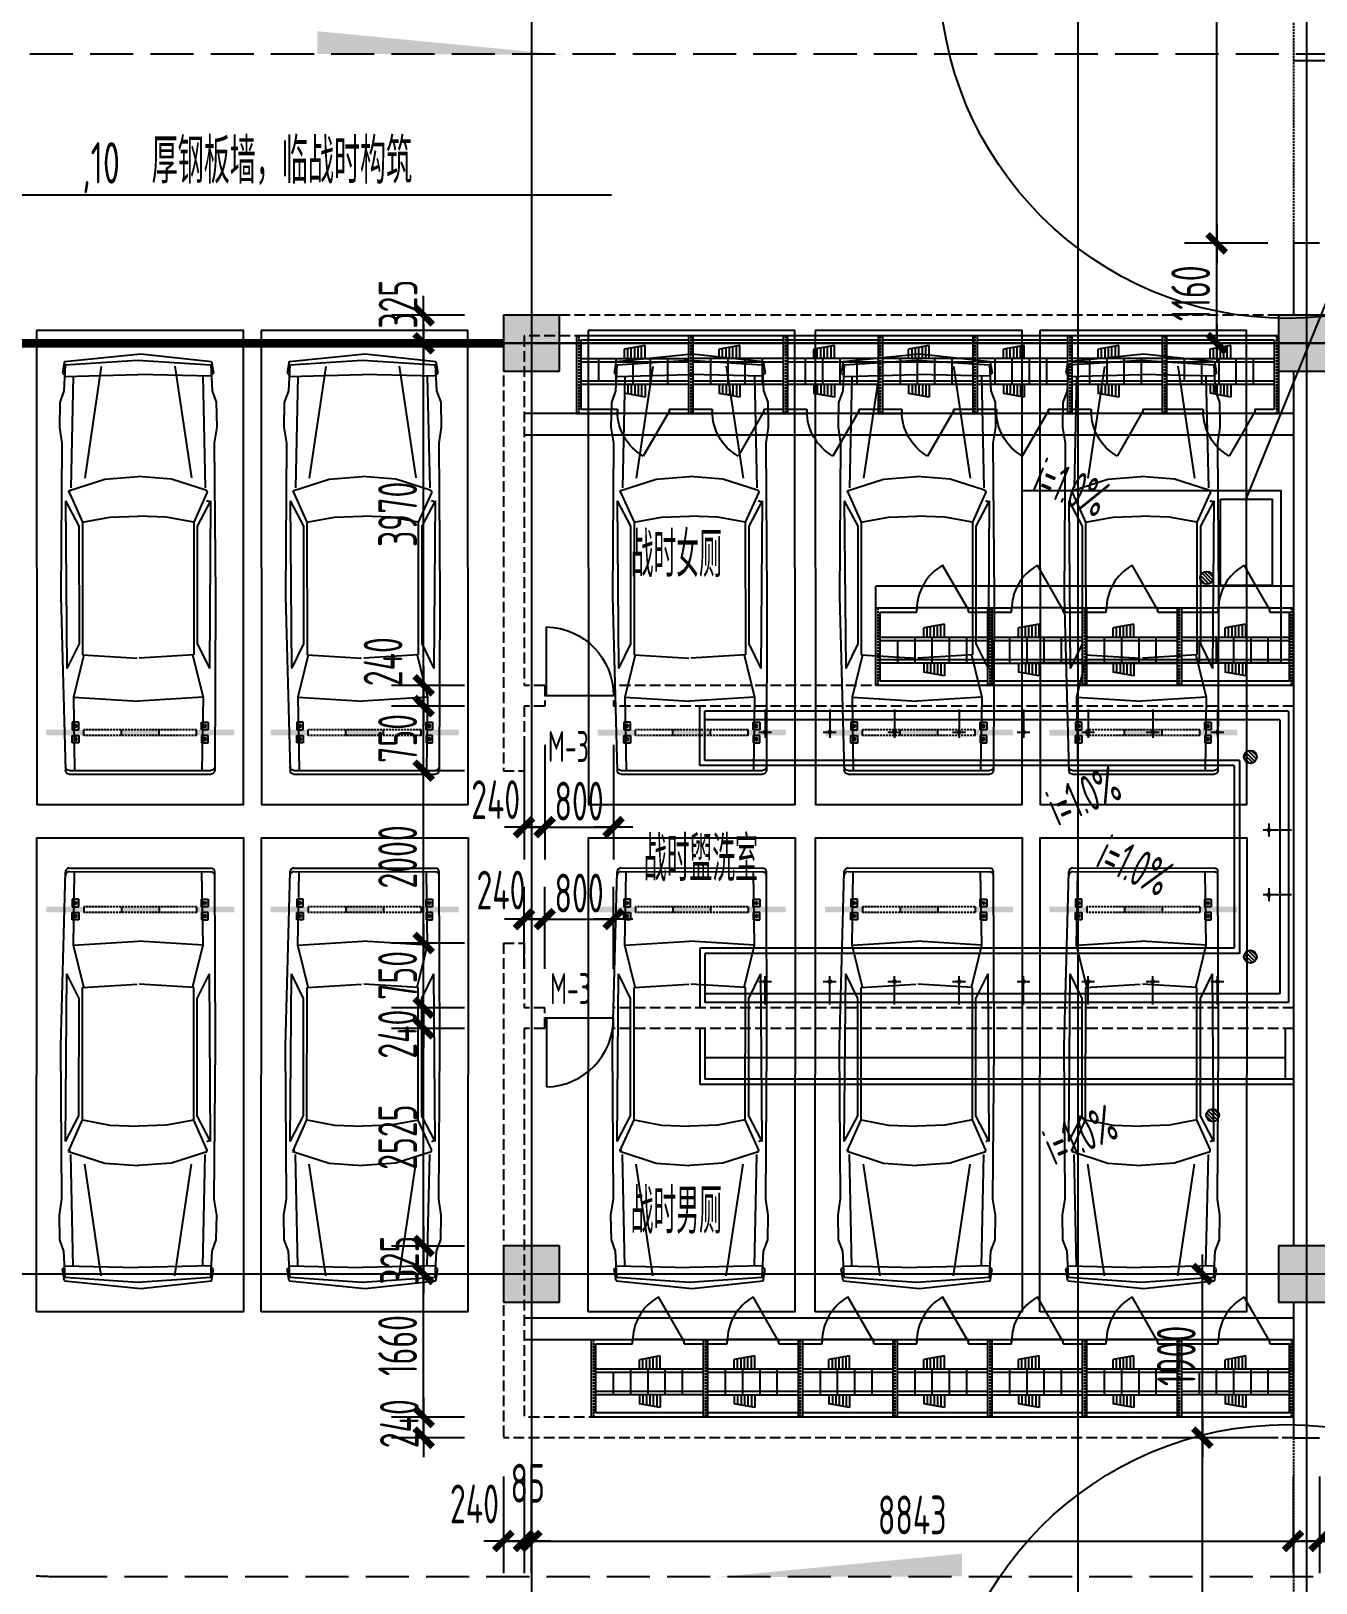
# Model space of a CAD drawing. Extents: x 1596194 to 1987057, y -212608 to 63160.
# Drawn here: x 1673222 to 1688139, y -18475 to -467 of the extents above; entities that cross this region are included whole.
import ezdxf
from ezdxf.enums import TextEntityAlignment as Align

# ---------------------------------------------------------------- set-up
doc = ezdxf.new("R2010")
doc.units = 0
doc.header["$LTSCALE"] = 100
doc.header["$MEASUREMENT"] = 0
doc.linetypes.add('DASH', pattern=[0.35, 0.25, -0.1])
doc.linetypes.add('DASH_200', pattern=[0.7, 0.5, -0.2])
doc.layers.get('0').update_dxf_attribs({"linetype": 'CONTINUOUS'})
doc.layers.get('DEFPOINTS').update_dxf_attribs({"linetype": 'CONTINUOUS'})
for name, color, linetype in [('_走道示意', 8, 'CONTINUOUS'), ('BALCONY', 6, 'CONTINUOUS'), ('brickwall', 5, 'DASH'), ('CAR', 8, 'CONTINUOUS'), ('COLUMN', 1, 'CONTINUOUS'), ('DCHJ', 1, 'CONTINUOUS'), ('DOTE', 251, 'CONTINUOUS'), ('LVTRY', 6, 'CONTINUOUS'), ('PUB_DIM', 3, 'CONTINUOUS'), ('PUB_TEXT', 30, 'CONTINUOUS'), ('SOLID_HATCH', 40, 'CONTINUOUS'), ('WALL', 2, 'CONTINUOUS'), ('WINDOW', 4, 'CONTINUOUS'), ('WINDOW_TEXT', 7, 'CONTINUOUS'), ('砖墙', 150, 'CONTINUOUS'), ('车位', 8, 'CONTINUOUS')]:
    doc.layers.add(name, color=color, linetype=linetype)
doc.styles.add('_HZTXT', font='SYSZ', dxfattribs={"width": 0.8, "bigfont": 'SYFS'})
doc.styles.add('DIM', font='', dxfattribs={"width": 0.75})
doc.styles.add('DIM_FONT', font='SYSZ.shx', dxfattribs={"width": 0.7, "bigfont": 'SYFS.shx'})
doc.styles.add('SIMPLEX', font='SIMPLEX.SHX')
doc.styles.get('DIM').set_extended_font_data('FangSong_GB2312')
doc.dimstyles.new('DIMN150', dxfattribs={"dimscale": 1.5, "dimtxt": 300, "dimasz": 1, "dimexe": 250, "dimexo": 300, "dimgap": 30, "dimtad": 1, "dimdec": 0, "dimzin": 0, "dimdsep": 46, "dimtxsty": 'DIM_FONT', "dimblk": 'ARCHTICK', "dimcen": 0.09, "dimclrt": 7, "dimazin": 2, "dimtfac": 1, "dimtdec": 0, "dimtix": 1, "dimtmove": 2, "dimatfit": 3, "dimldrblk": 'DOT', "dimfxl": 0, "dimtolj": 1, "dimtzin": 0, "dimarcsym": 0})

# ---------------------------------------------------------------- blocks, each defined once
blk = doc.blocks.new('_archtick')
blk.add_line((-150, 0), (150, 0))
at = {"const_width": 50}
blk.add_lwpolyline([(-70, -70), (70, 70)], dxfattribs=at)
blk = doc.blocks.new('*D316')
at = {"layer": 'DEFPOINTS', "color": 0}
for p in [(1679185, -10772), (1678945, -11800), (1679185, -11800)]:
    blk.add_point(p, dxfattribs=at)
at = {"layer": 'PUB_DIM', "color": 0, "lineweight": -2}
for p, q in [((1678945, -11350), (1678945, -10397)), ((1679185, -11350), (1679185, -10397)), ((1678945, -10772), (1679185, -10772))]:
    blk.add_line(p, q, dxfattribs=at)
at = {"layer": 'PUB_DIM', "color": 0, "lineweight": -2, "xscale": 1.5, "yscale": 1.5, "zscale": 1.5, "rotation": 180}
blk.add_blockref('_archtick', (1678945, -10772), dxfattribs=at)
at = {"layer": 'PUB_DIM', "color": 0, "lineweight": -2, "xscale": 1.5, "yscale": 1.5, "zscale": 1.5}
blk.add_blockref('_archtick', (1679185, -10772), dxfattribs=at)
at = {"layer": 'PUB_DIM', "color": 7, "insert": (1678678, -10435), "char_height": 450, "attachment_point": 5, "style": 'DIM_FONT'}
blk.add_mtext('\\A1;240', dxfattribs=at)
blk = doc.blocks.new('_Dot')
at = {"color": 0, "linetype": 'ByBlock', "lineweight": -2}
blk.add_line((-0.5, 0), (-1, 0), dxfattribs=at)
at = {"color": 0, "linetype": 'ByBlock', "const_width": 0.5}
blk.add_lwpolyline([(-0.25, 0, 1), (0.25, 0, 1)], format="xyb", close=True, dxfattribs=at)
blk = doc.blocks.new('*D317')
at = {"layer": 'DEFPOINTS', "color": 0}
for p in [(1679985, -10772), (1679185, -11800), (1679985, -11800)]:
    blk.add_point(p, dxfattribs=at)
at = {"layer": 'PUB_DIM', "color": 0, "lineweight": -2}
for p, q in [((1679185, -11350), (1679185, -10397)), ((1679985, -11350), (1679985, -10397)), ((1679185, -10772), (1679184, -10772)), ((1679185, -10772), (1679985, -10772)), ((1679985, -10772), (1679987, -10772))]:
    blk.add_line(p, q, dxfattribs=at)
at = {"layer": 'PUB_DIM', "color": 0, "lineweight": -2, "xscale": 1.5, "yscale": 1.5, "zscale": 1.5}
blk.add_blockref('_archtick', (1679185, -10772), dxfattribs=at)
at = {"layer": 'PUB_DIM', "color": 0, "lineweight": -2, "xscale": 1.5, "yscale": 1.5, "zscale": 1.5, "rotation": 180}
blk.add_blockref('_archtick', (1679985, -10772), dxfattribs=at)
at = {"layer": 'PUB_DIM', "color": 7, "insert": (1679585, -10470), "char_height": 450, "attachment_point": 5, "style": 'DIM_FONT'}
blk.add_mtext('\\A1;800', dxfattribs=at)
blk = doc.blocks.new('*D318')
at = {"layer": 'DEFPOINTS', "color": 0}
for p in [(1678945, -8300), (1679185, -8300), (1679185, -9705)]:
    blk.add_point(p, dxfattribs=at)
at = {"layer": 'PUB_DIM', "color": 0, "lineweight": -2}
for p, q in [((1678945, -8750), (1678945, -10080)), ((1679185, -8750), (1679185, -10080)), ((1678945, -9705), (1679185, -9705))]:
    blk.add_line(p, q, dxfattribs=at)
at = {"layer": 'PUB_DIM', "color": 0, "lineweight": -2, "xscale": 1.5, "yscale": 1.5, "zscale": 1.5, "rotation": 180}
blk.add_blockref('_archtick', (1678945, -9705), dxfattribs=at)
at = {"layer": 'PUB_DIM', "color": 0, "lineweight": -2, "xscale": 1.5, "yscale": 1.5, "zscale": 1.5}
blk.add_blockref('_archtick', (1679185, -9705), dxfattribs=at)
at = {"layer": 'PUB_DIM', "color": 7, "insert": (1678616, -9386), "char_height": 450, "attachment_point": 5, "style": 'DIM_FONT'}
blk.add_mtext('\\A1;240', dxfattribs=at)
blk = doc.blocks.new('*D319')
at = {"layer": 'DEFPOINTS', "color": 0}
for p in [(1679185, -8300), (1679985, -8300), (1679985, -9705)]:
    blk.add_point(p, dxfattribs=at)
at = {"layer": 'PUB_DIM', "color": 0, "lineweight": -2}
for p, q in [((1679185, -8750), (1679185, -10080)), ((1679985, -8750), (1679985, -10080)), ((1679185, -9705), (1679184, -9705)), ((1679185, -9705), (1679985, -9705)), ((1679985, -9705), (1679987, -9705))]:
    blk.add_line(p, q, dxfattribs=at)
at = {"layer": 'PUB_DIM', "color": 0, "lineweight": -2, "xscale": 1.5, "yscale": 1.5, "zscale": 1.5}
blk.add_blockref('_archtick', (1679185, -9705), dxfattribs=at)
at = {"layer": 'PUB_DIM', "color": 0, "lineweight": -2, "xscale": 1.5, "yscale": 1.5, "zscale": 1.5, "rotation": 180}
blk.add_blockref('_archtick', (1679985, -9705), dxfattribs=at)
at = {"layer": 'PUB_DIM', "color": 7, "insert": (1679585, -9403), "char_height": 450, "attachment_point": 5, "style": 'DIM_FONT'}
blk.add_mtext('\\A1;800', dxfattribs=at)
blk = doc.blocks.new('*D732')
at = {"layer": 'DEFPOINTS', "color": 0}
for p in [(1688180, -16790), (1697030, -16790), (1697030, -17988)]:
    blk.add_point(p, dxfattribs=at)
at = {"layer": 'PUB_DIM', "color": 0, "lineweight": -2}
for p, q in [((1688180, -17240), (1688180, -18363)), ((1697030, -17240), (1697030, -18363)), ((1688180, -17988), (1697030, -17988))]:
    blk.add_line(p, q, dxfattribs=at)
at = {"layer": 'PUB_DIM', "color": 0, "lineweight": -2, "xscale": 1.5, "yscale": 1.5, "zscale": 1.5, "rotation": 180}
blk.add_blockref('_archtick', (1688180, -17988), dxfattribs=at)
at = {"layer": 'PUB_DIM', "color": 0, "lineweight": -2, "xscale": 1.5, "yscale": 1.5, "zscale": 1.5}
blk.add_blockref('_archtick', (1697030, -17988), dxfattribs=at)
at = {"layer": 'PUB_DIM', "color": 7, "insert": (1692605, -17686), "char_height": 450, "attachment_point": 5, "style": 'DIM_FONT'}
blk.add_mtext('\\A1;8850', dxfattribs=at)
blk = doc.blocks.new('*D735')
at = {"layer": 'DEFPOINTS', "color": 0}
for p in [(1679030, -16790), (1687873, -16790), (1687873, -17988)]:
    blk.add_point(p, dxfattribs=at)
at = {"layer": 'PUB_DIM', "color": 0, "lineweight": -2}
for p, q in [((1679030, -17240), (1679030, -18363)), ((1687873, -17240), (1687873, -18363)), ((1679030, -17988), (1687873, -17988))]:
    blk.add_line(p, q, dxfattribs=at)
at = {"layer": 'PUB_DIM', "color": 0, "lineweight": -2, "xscale": 1.5, "yscale": 1.5, "zscale": 1.5, "rotation": 180}
blk.add_blockref('_archtick', (1679030, -17988), dxfattribs=at)
at = {"layer": 'PUB_DIM', "color": 0, "lineweight": -2, "xscale": 1.5, "yscale": 1.5, "zscale": 1.5}
blk.add_blockref('_archtick', (1687873, -17988), dxfattribs=at)
at = {"layer": 'PUB_DIM', "color": 7, "insert": (1683452, -17686), "char_height": 450, "attachment_point": 5, "style": 'DIM_FONT'}
blk.add_mtext('\\A1;8843', dxfattribs=at)
blk = doc.blocks.new('*D736')
at = {"layer": 'DEFPOINTS', "color": 0}
for p in [(1678945, -16790), (1679030, -16790), (1679030, -17988)]:
    blk.add_point(p, dxfattribs=at)
at = {"layer": 'PUB_DIM', "color": 0, "lineweight": -2}
for p, q in [((1678945, -17240), (1678945, -18363)), ((1679030, -17240), (1679030, -18363)), ((1678945, -17988), (1678944, -17988)), ((1678945, -17988), (1679030, -17988)), ((1679030, -17988), (1679032, -17988))]:
    blk.add_line(p, q, dxfattribs=at)
at = {"layer": 'PUB_DIM', "color": 0, "lineweight": -2, "xscale": 1.5, "yscale": 1.5, "zscale": 1.5}
blk.add_blockref('_archtick', (1678945, -17988), dxfattribs=at)
at = {"layer": 'PUB_DIM', "color": 0, "lineweight": -2, "xscale": 1.5, "yscale": 1.5, "zscale": 1.5, "rotation": 180}
blk.add_blockref('_archtick', (1679030, -17988), dxfattribs=at)
at = {"layer": 'PUB_DIM', "color": 7, "insert": (1678988, -17318), "char_height": 450, "attachment_point": 5, "style": 'DIM_FONT'}
blk.add_mtext('\\A1;85', dxfattribs=at)
blk = doc.blocks.new('*D737')
at = {"layer": 'DEFPOINTS', "color": 0}
for p in [(1678705, -16790), (1678945, -16790), (1678945, -17988)]:
    blk.add_point(p, dxfattribs=at)
at = {"layer": 'PUB_DIM', "color": 0, "lineweight": -2}
for p, q in [((1678705, -17240), (1678705, -18363)), ((1678945, -17240), (1678945, -18363)), ((1678705, -17988), (1678945, -17988))]:
    blk.add_line(p, q, dxfattribs=at)
at = {"layer": 'PUB_DIM', "color": 0, "lineweight": -2, "xscale": 1.5, "yscale": 1.5, "zscale": 1.5, "rotation": 180}
blk.add_blockref('_archtick', (1678705, -17988), dxfattribs=at)
at = {"layer": 'PUB_DIM', "color": 0, "lineweight": -2, "xscale": 1.5, "yscale": 1.5, "zscale": 1.5}
blk.add_blockref('_archtick', (1678945, -17988), dxfattribs=at)
at = {"layer": 'PUB_DIM', "color": 7, "insert": (1678370, -17558), "char_height": 450, "attachment_point": 5, "style": 'DIM_FONT'}
blk.add_mtext('\\A1;240', dxfattribs=at)
blk = doc.blocks.new('*D738')
at = {"layer": 'DEFPOINTS', "color": 0}
for p in [(1677780, -3765), (1678705, -3765), (1678705, -4090)]:
    blk.add_point(p, dxfattribs=at)
at = {"layer": 'PUB_DIM', "color": 0, "lineweight": -2}
for p, q in [((1678255, -3765), (1677405, -3765)), ((1677780, -4090), (1677780, -3765)), ((1678255, -4090), (1677405, -4090))]:
    blk.add_line(p, q, dxfattribs=at)
at = {"layer": 'PUB_DIM', "color": 0, "lineweight": -2, "xscale": 1.5, "yscale": 1.5, "zscale": 1.5}
for p, rotation in [((1677780, -3765), 90), ((1677780, -4090), 270)]:
    blk.add_blockref('_archtick', p, dxfattribs=dict(at, rotation=rotation))
at = {"layer": 'PUB_DIM', "color": 7, "insert": (1677483, -3637), "char_height": 450, "attachment_point": 5, "rotation": 90, "style": 'DIM_FONT'}
blk.add_mtext('\\A1;325', dxfattribs=at)
blk = doc.blocks.new('*D739')
at = {"layer": 'DEFPOINTS', "color": 0}
for p in [(1677780, -4090), (1678705, -4090), (1678705, -8060)]:
    blk.add_point(p, dxfattribs=at)
at = {"layer": 'PUB_DIM', "color": 0, "lineweight": -2}
for p, q in [((1678255, -4090), (1677405, -4090)), ((1677780, -8060), (1677780, -4090)), ((1678255, -8060), (1677405, -8060))]:
    blk.add_line(p, q, dxfattribs=at)
at = {"layer": 'PUB_DIM', "color": 0, "lineweight": -2, "xscale": 1.5, "yscale": 1.5, "zscale": 1.5}
for p, rotation in [((1677780, -4090), 90), ((1677780, -8060), 270)]:
    blk.add_blockref('_archtick', p, dxfattribs=dict(at, rotation=rotation))
at = {"layer": 'PUB_DIM', "color": 7, "insert": (1677478, -6075), "char_height": 450, "attachment_point": 5, "rotation": 90, "style": 'DIM_FONT'}
blk.add_mtext('\\A1;3970', dxfattribs=at)
blk = doc.blocks.new('*D740')
at = {"layer": 'DEFPOINTS', "color": 0}
for p in [(1677780, -8060), (1678705, -8060), (1678705, -8300)]:
    blk.add_point(p, dxfattribs=at)
at = {"layer": 'PUB_DIM', "color": 0, "lineweight": -2}
for p, q in [((1678255, -8060), (1677405, -8060)), ((1677780, -8300), (1677780, -8060)), ((1678255, -8300), (1677405, -8300))]:
    blk.add_line(p, q, dxfattribs=at)
at = {"layer": 'PUB_DIM', "color": 0, "lineweight": -2, "xscale": 1.5, "yscale": 1.5, "zscale": 1.5}
for p, rotation in [((1677780, -8060), 90), ((1677780, -8300), 270)]:
    blk.add_blockref('_archtick', p, dxfattribs=dict(at, rotation=rotation))
at = {"layer": 'PUB_DIM', "color": 7, "insert": (1677309, -7785), "char_height": 450, "attachment_point": 5, "rotation": 90, "style": 'DIM_FONT'}
blk.add_mtext('\\A1;240', dxfattribs=at)
blk = doc.blocks.new('*D741')
at = {"layer": 'DEFPOINTS', "color": 0}
for p in [(1677780, -8300), (1678705, -8300), (1678705, -9050)]:
    blk.add_point(p, dxfattribs=at)
at = {"layer": 'PUB_DIM', "color": 0, "lineweight": -2}
for p, q in [((1678255, -8300), (1677405, -8300)), ((1677780, -8300), (1677780, -8298)), ((1677780, -9050), (1677780, -8300)), ((1678255, -9050), (1677405, -9050)), ((1677780, -9050), (1677780, -9051))]:
    blk.add_line(p, q, dxfattribs=at)
at = {"layer": 'PUB_DIM', "color": 0, "lineweight": -2, "xscale": 1.5, "yscale": 1.5, "zscale": 1.5}
for p, rotation in [((1677780, -8300), 270), ((1677780, -9050), 90)]:
    blk.add_blockref('_archtick', p, dxfattribs=dict(at, rotation=rotation))
at = {"layer": 'PUB_DIM', "color": 7, "insert": (1677478, -8675), "char_height": 450, "attachment_point": 5, "rotation": 90, "style": 'DIM_FONT'}
blk.add_mtext('\\A1;750', dxfattribs=at)
blk = doc.blocks.new('*D742')
at = {"layer": 'DEFPOINTS', "color": 0}
for p in [(1677780, -9050), (1678705, -9050), (1678705, -11050)]:
    blk.add_point(p, dxfattribs=at)
at = {"layer": 'PUB_DIM', "color": 0, "lineweight": -2}
for p, q in [((1678255, -9050), (1677405, -9050)), ((1677780, -11050), (1677780, -9050)), ((1678255, -11050), (1677405, -11050))]:
    blk.add_line(p, q, dxfattribs=at)
at = {"layer": 'PUB_DIM', "color": 0, "lineweight": -2, "xscale": 1.5, "yscale": 1.5, "zscale": 1.5}
for p, rotation in [((1677780, -9050), 90), ((1677780, -11050), 270)]:
    blk.add_blockref('_archtick', p, dxfattribs=dict(at, rotation=rotation))
at = {"layer": 'PUB_DIM', "color": 7, "insert": (1677478, -10050), "char_height": 450, "attachment_point": 5, "rotation": 90, "style": 'DIM_FONT'}
blk.add_mtext('\\A1;2000', dxfattribs=at)
blk = doc.blocks.new('*D743')
at = {"layer": 'DEFPOINTS', "color": 0}
for p in [(1677780, -11050), (1678705, -11050), (1678705, -11800)]:
    blk.add_point(p, dxfattribs=at)
at = {"layer": 'PUB_DIM', "color": 0, "lineweight": -2}
for p, q in [((1678255, -11050), (1677405, -11050)), ((1677780, -11050), (1677780, -11048)), ((1677780, -11800), (1677780, -11050)), ((1678255, -11800), (1677405, -11800)), ((1677780, -11800), (1677780, -11801))]:
    blk.add_line(p, q, dxfattribs=at)
at = {"layer": 'PUB_DIM', "color": 0, "lineweight": -2, "xscale": 1.5, "yscale": 1.5, "zscale": 1.5}
for p, rotation in [((1677780, -11050), 270), ((1677780, -11800), 90)]:
    blk.add_blockref('_archtick', p, dxfattribs=dict(at, rotation=rotation))
at = {"layer": 'PUB_DIM', "color": 7, "insert": (1677478, -11425), "char_height": 450, "attachment_point": 5, "rotation": 90, "style": 'DIM_FONT'}
blk.add_mtext('\\A1;750', dxfattribs=at)
blk = doc.blocks.new('*D744')
at = {"layer": 'DEFPOINTS', "color": 0}
for p in [(1677780, -11800), (1678705, -11800), (1678705, -12040)]:
    blk.add_point(p, dxfattribs=at)
at = {"layer": 'PUB_DIM', "color": 0, "lineweight": -2}
for p, q in [((1678255, -11800), (1677405, -11800)), ((1677780, -12040), (1677780, -11800)), ((1678255, -12040), (1677405, -12040))]:
    blk.add_line(p, q, dxfattribs=at)
at = {"layer": 'PUB_DIM', "color": 0, "lineweight": -2, "xscale": 1.5, "yscale": 1.5, "zscale": 1.5}
for p, rotation in [((1677780, -11800), 90), ((1677780, -12040), 270)]:
    blk.add_blockref('_archtick', p, dxfattribs=dict(at, rotation=rotation))
at = {"layer": 'PUB_DIM', "color": 7, "insert": (1677477, -12107), "char_height": 450, "attachment_point": 5, "rotation": 90, "style": 'DIM_FONT'}
blk.add_mtext('\\A1;240', dxfattribs=at)
blk = doc.blocks.new('*D745')
at = {"layer": 'DEFPOINTS', "color": 0}
for p in [(1677780, -12040), (1678705, -12040), (1678705, -14565)]:
    blk.add_point(p, dxfattribs=at)
at = {"layer": 'PUB_DIM', "color": 0, "lineweight": -2}
for p, q in [((1678255, -12040), (1677405, -12040)), ((1677780, -14565), (1677780, -12040)), ((1678255, -14565), (1677405, -14565))]:
    blk.add_line(p, q, dxfattribs=at)
at = {"layer": 'PUB_DIM', "color": 0, "lineweight": -2, "xscale": 1.5, "yscale": 1.5, "zscale": 1.5}
for p, rotation in [((1677780, -12040), 90), ((1677780, -14565), 270)]:
    blk.add_blockref('_archtick', p, dxfattribs=dict(at, rotation=rotation))
at = {"layer": 'PUB_DIM', "color": 7, "insert": (1677478, -13302), "char_height": 450, "attachment_point": 5, "rotation": 90, "style": 'DIM_FONT'}
blk.add_mtext('\\A1;2525', dxfattribs=at)
blk = doc.blocks.new('*D746')
at = {"layer": 'DEFPOINTS', "color": 0}
for p in [(1677780, -14565), (1678705, -14565), (1678705, -14890)]:
    blk.add_point(p, dxfattribs=at)
at = {"layer": 'PUB_DIM', "color": 0, "lineweight": -2}
for p, q in [((1678255, -14565), (1677405, -14565)), ((1677780, -14890), (1677780, -14565)), ((1678255, -14890), (1677405, -14890))]:
    blk.add_line(p, q, dxfattribs=at)
at = {"layer": 'PUB_DIM', "color": 0, "lineweight": -2, "xscale": 1.5, "yscale": 1.5, "zscale": 1.5}
for p, rotation in [((1677780, -14565), 90), ((1677780, -14890), 270)]:
    blk.add_blockref('_archtick', p, dxfattribs=dict(at, rotation=rotation))
at = {"layer": 'PUB_DIM', "color": 7, "insert": (1677500, -14729), "char_height": 450, "attachment_point": 5, "rotation": 90, "style": 'DIM_FONT'}
blk.add_mtext('\\A1;325', dxfattribs=at)
blk = doc.blocks.new('*D747')
at = {"layer": 'DEFPOINTS', "color": 0}
for p in [(1677780, -14890), (1678705, -14890), (1678705, -16550)]:
    blk.add_point(p, dxfattribs=at)
at = {"layer": 'PUB_DIM', "color": 0, "lineweight": -2}
for p, q in [((1678255, -14890), (1677405, -14890)), ((1677780, -16550), (1677780, -14890)), ((1678255, -16550), (1677405, -16550))]:
    blk.add_line(p, q, dxfattribs=at)
at = {"layer": 'PUB_DIM', "color": 0, "lineweight": -2, "xscale": 1.5, "yscale": 1.5, "zscale": 1.5}
for p, rotation in [((1677780, -14890), 90), ((1677780, -16550), 270)]:
    blk.add_blockref('_archtick', p, dxfattribs=dict(at, rotation=rotation))
at = {"layer": 'PUB_DIM', "color": 7, "insert": (1677478, -15720), "char_height": 450, "attachment_point": 5, "rotation": 90, "style": 'DIM_FONT'}
blk.add_mtext('\\A1;1660', dxfattribs=at)
blk = doc.blocks.new('*D748')
at = {"layer": 'DEFPOINTS', "color": 0}
for p in [(1677780, -16550), (1678705, -16550), (1678705, -16790)]:
    blk.add_point(p, dxfattribs=at)
at = {"layer": 'PUB_DIM', "color": 0, "lineweight": -2}
for p, q in [((1678255, -16550), (1677405, -16550)), ((1677780, -16790), (1677780, -16550)), ((1678255, -16790), (1677405, -16790))]:
    blk.add_line(p, q, dxfattribs=at)
at = {"layer": 'PUB_DIM', "color": 0, "lineweight": -2, "xscale": 1.5, "yscale": 1.5, "zscale": 1.5}
for p, rotation in [((1677780, -16550), 90), ((1677780, -16790), 270)]:
    blk.add_blockref('_archtick', p, dxfattribs=dict(at, rotation=rotation))
at = {"layer": 'PUB_DIM', "color": 7, "insert": (1677498, -16627), "char_height": 450, "attachment_point": 5, "rotation": 90, "style": 'DIM_FONT'}
blk.add_mtext('\\A1;240', dxfattribs=at)
blk = doc.blocks.new('*D1120')
at = {"layer": 'DEFPOINTS', "color": 0}
for p in [(1686987, 4070), (1688030, 4070), (1688030, -2930)]:
    blk.add_point(p, dxfattribs=at)
at = {"layer": 'PUB_DIM', "color": 0, "lineweight": -2}
for p, q in [((1687580, 4070), (1686612, 4070)), ((1686987, -2930), (1686987, 4070)), ((1687580, -2930), (1686612, -2930))]:
    blk.add_line(p, q, dxfattribs=at)
at = {"layer": 'PUB_DIM', "color": 0, "lineweight": -2, "xscale": 1.5, "yscale": 1.5, "zscale": 1.5}
for p, rotation in [((1686987, 4070), 90), ((1686987, -2930), 270)]:
    blk.add_blockref('_archtick', p, dxfattribs=dict(at, rotation=rotation))
at = {"layer": 'PUB_DIM', "color": 7, "insert": (1686685, 570), "char_height": 450, "attachment_point": 5, "rotation": 90, "style": 'DIM_FONT'}
blk.add_mtext('\\A1;7000', dxfattribs=at)
blk = doc.blocks.new('*D1121')
at = {"layer": 'DEFPOINTS', "color": 0}
for p in [(1686987, -2930), (1688030, -2930), (1688030, -4090)]:
    blk.add_point(p, dxfattribs=at)
at = {"layer": 'PUB_DIM', "color": 0, "lineweight": -2}
for p, q in [((1687580, -2930), (1686612, -2930)), ((1686987, -4090), (1686987, -2930)), ((1687580, -4090), (1686612, -4090))]:
    blk.add_line(p, q, dxfattribs=at)
at = {"layer": 'PUB_DIM', "color": 0, "lineweight": -2, "xscale": 1.5, "yscale": 1.5, "zscale": 1.5}
for p, rotation in [((1686987, -2930), 90), ((1686987, -4090), 270)]:
    blk.add_blockref('_archtick', p, dxfattribs=dict(at, rotation=rotation))
at = {"layer": 'PUB_DIM', "color": 7, "insert": (1686685, -3510), "char_height": 450, "attachment_point": 5, "rotation": 90, "style": 'DIM_FONT'}
blk.add_mtext('\\A1;1160', dxfattribs=at)
blk = doc.blocks.new('*D1356')
at = {"layer": 'DEFPOINTS', "color": 0}
for p in [(1686820, -16790), (1688030, -16790), (1688030, -23790)]:
    blk.add_point(p, dxfattribs=at)
at = {"layer": 'PUB_DIM', "color": 0, "lineweight": -2}
for p, q in [((1687580, -16790), (1686445, -16790)), ((1686820, -23790), (1686820, -16790)), ((1687580, -23790), (1686445, -23790))]:
    blk.add_line(p, q, dxfattribs=at)
at = {"layer": 'PUB_DIM', "color": 0, "lineweight": -2, "xscale": 1.5, "yscale": 1.5, "zscale": 1.5}
for p, rotation in [((1686820, -16790), 90), ((1686820, -23790), 270)]:
    blk.add_blockref('_archtick', p, dxfattribs=dict(at, rotation=rotation))
at = {"layer": 'PUB_DIM', "color": 7, "insert": (1686518, -20290), "char_height": 450, "attachment_point": 5, "rotation": 90, "style": 'DIM_FONT'}
blk.add_mtext('\\A1;7000', dxfattribs=at)
blk = doc.blocks.new('*D1357')
at = {"layer": 'DEFPOINTS', "color": 0}
for p in [(1686820, -14890), (1688030, -14890), (1688030, -16790)]:
    blk.add_point(p, dxfattribs=at)
at = {"layer": 'PUB_DIM', "color": 0, "lineweight": -2}
for p, q in [((1687580, -14890), (1686445, -14890)), ((1686820, -16790), (1686820, -14890)), ((1687580, -16790), (1686445, -16790))]:
    blk.add_line(p, q, dxfattribs=at)
at = {"layer": 'PUB_DIM', "color": 0, "lineweight": -2, "xscale": 1.5, "yscale": 1.5, "zscale": 1.5}
for p, rotation in [((1686820, -14890), 90), ((1686820, -16790), 270)]:
    blk.add_blockref('_archtick', p, dxfattribs=dict(at, rotation=rotation))
at = {"layer": 'PUB_DIM', "color": 7, "insert": (1686518, -15840), "char_height": 450, "attachment_point": 5, "rotation": 90, "style": 'DIM_FONT'}
blk.add_mtext('\\A1;1900', dxfattribs=at)
blk = doc.blocks.new('_LV16')
for p, q in [((-75.7, 264.7), (73.5, 264.7)), ((0, 0), (0, 329.6))]:
    blk.add_line(p, q)
blk.add_circle((0, 264.7), 16.2)
blk = doc.blocks.new('_LV13')
at = {"color": 0}
for p, q in [((-0.49, 0.07), (-0.07, 0.49)), ((-0.47, -0.18), (0.18, 0.47)), ((-0.35, -0.35), (0.35, 0.35)), ((-0.18, -0.47), (0.47, 0.18)), ((0.07, -0.49), (0.49, -0.07))]:
    blk.add_line(p, q, dxfattribs=at)
blk.add_circle((0, 0), 0.5)
blk = doc.blocks.new('_DBLK')
blk.add_line((-0.5, 0), (0, -0.866))
blk.add_arc((-0.5, 0), 1, 300, 0)
at = {"layer": 'WINDOW_TEXT', "style": 'SIMPLEX', "flags": 9}
blk.add_attdef('A', text='', height=1, dxfattribs=at).set_placement((0, 1.5), align=Align.MIDDLE)
blk = doc.blocks.new('A$C4DAE11FD')
at = {"layer": 'BALCONY'}
for p, q in [((0, 1350), (900, 1350)), ((0, 1350), (0, 0)), ((50, 1300), (850, 1300)), ((50, 1300), (50, 50)), ((260, 50), (260, 1300)), ((300, 50), (300, 1300)), ((520, 50), (520, 1300)), ((560, 50), (560, 1300)), ((850, 1075), (850, 1300)), ((900, 1075), (900, 1350)), ((260, 1055), (560, 1055)), ((260, 1055), (560, 1055)), ((850, 1075), (900, 1075)), ((900, 1075), (900, 475)), ((110, 795), (154, 555)), ((260, 795), (110, 795)), ((260, 755), (117, 755)), ((260, 855), (520, 855)), ((520, 855), (560, 855)), ((560, 795), (710, 795)), ((560, 755), (703, 755)), ((710, 795), (666, 555)), ((260, 715), (125, 715)), ((260, 675), (132, 675)), ((260, 635), (139, 635)), ((260, 595), (146, 595)), ((260, 555), (154, 555)), ((260, 655), (520, 655)), ((520, 655), (560, 655)), ((560, 715), (695, 715)), ((560, 675), (688, 675)), ((560, 635), (681, 635)), ((560, 595), (674, 595)), ((560, 555), (666, 555)), ((260, 455), (520, 455)), ((520, 455), (560, 455)), ((850, 475), (900, 475)), ((850, 50), (850, 475)), ((900, 0), (900, 475)), ((258, 255), (518, 255)), ((0, 0), (900, 0)), ((50, 50), (850, 50))]:
    blk.add_line(p, q, dxfattribs=at)
at = {"layer": 'brickwall'}
for p, q in [((0, 1325), (900, 1325)), ((0, 25), (900, 25))]:
    blk.add_line(p, q, dxfattribs=at)
at = {"layer": 'BALCONY', "extrusion": (0, 0, -1), "xscale": 600, "yscale": 600, "zscale": -600, "rotation": 270}
blk.add_blockref('_DBLK', (-875, 775), dxfattribs=at)
blk = doc.blocks.new('A$C30F10F9F')
at = {"layer": 'BALCONY'}
for p, q in [((0, 1395), (0, 495)), ((0, 1395), (1150, 1395)), ((50, 1345), (50, 545)), ((50, 1345), (1100, 1345)), ((555, 1285), (795, 1241)), ((555, 1135), (555, 1285)), ((595, 1135), (595, 1277)), ((635, 1135), (635, 1270)), ((675, 1135), (675, 1263)), ((1100, 1345), (1100, 545)), ((1150, 1395), (1150, 495)), ((1100, 1135), (50, 1135)), ((1100, 1095), (50, 1095)), ((295, 1135), (295, 835)), ((495, 1135), (495, 875)), ((695, 1135), (695, 875)), ((715, 1135), (715, 1255)), ((755, 1135), (755, 1248)), ((795, 1135), (795, 1241)), ((895, 1135), (895, 875)), ((1100, 875), (50, 875)), ((1100, 835), (50, 835)), ((495, 875), (495, 835)), ((555, 835), (555, 685)), ((555, 685), (795, 728)), ((595, 835), (595, 692)), ((635, 835), (635, 699)), ((675, 835), (675, 707)), ((695, 875), (695, 835)), ((715, 835), (715, 714)), ((755, 835), (755, 721)), ((795, 835), (795, 728)), ((895, 875), (895, 835)), ((275, 545), (50, 545)), ((275, 545), (275, 495)), ((875, 545), (875, 495)), ((1100, 545), (875, 545)), ((275, 495), (0, 495)), ((275, 495), (875, 495)), ((1150, 495), (875, 495))]:
    blk.add_line(p, q, dxfattribs=at)
at = {"layer": 'brickwall'}
for p, q in [((25, 1395), (25, 495)), ((1125, 1395), (1125, 495))]:
    blk.add_line(p, q, dxfattribs=at)
at = {"layer": 'BALCONY', "xscale": 600, "yscale": 600, "zscale": 600}
blk.add_blockref('_DBLK', (575, 520), dxfattribs=at)
blk = doc.blocks.new('M_A2ZXL')
blk.add_line((-0.472, 0), (-0.472, -1))
blk.add_arc((-0.5, 0), 1, 271.6231, 0)
blk = doc.blocks.new('_fzh')
for p, q in [((-0.5, 0.5), (-0.5, -0.5)), ((0.5, 0.5), (-0.5, 0.5)), ((0.5, -0.5), (0.5, 0.5)), ((-0.5, -0.5), (0.5, -0.5))]:
    blk.add_line(p, q)
at = {"layer": 'SOLID_HATCH'}
blk.add_solid([(0.5, 0.5), (0.5, -0.5), (-0.5, 0.5), (-0.5, -0.5)], dxfattribs=at)
blk = doc.blocks.new('车位')
at = {"layer": '车位'}
h = blk.add_hatch(color=256, dxfattribs=at)
h.paths.add_polyline_path([(411, -866), (487, -866), (487, -953), (411, -953)])
edge = h.paths.add_edge_path(flags=16)
edge.add_ellipse((449, -909), major_axis=(10.2, 10.2), ratio=1, start_angle=-45.0335, end_angle=314.9665, ccw=False)
edge = h.paths.add_edge_path(flags=16)
edge.add_ellipse((449, -757), major_axis=(10.2, 10.2), ratio=1, start_angle=-45.0335, end_angle=314.9665, ccw=False)
h.paths.add_polyline_path([(411, -800), (487, -800), (487, -713), (411, -713)])
h = blk.add_hatch(color=256, dxfattribs=at)
h.paths.add_polyline_path([(1988, -867), (1912, -867), (1912, -954), (1988, -954)])
h.paths.add_polyline_path([(1988, -801), (1912, -801), (1912, -714), (1988, -714)])
edge = h.paths.add_edge_path(flags=16)
edge.add_ellipse((1950, -757), major_axis=(10.2, 10.2), ratio=1, start_angle=-45.0335, end_angle=314.9665, ccw=False)
edge = h.paths.add_edge_path(flags=16)
edge.add_ellipse((1950, -910), major_axis=(10.2, 10.2), ratio=1, start_angle=-45.0335, end_angle=314.9665, ccw=False)
h = blk.add_hatch(color=256, dxfattribs=at)
h.paths.add_polyline_path([(1854, -801), (2291, -801), (2291, -867), (1854, -867)])
h.paths.add_polyline_path([(981, -801), (1418, -801), (1418, -866), (981, -866)])
h.paths.add_polyline_path([(108, -800), (545, -800), (545, -866), (108, -866)])
at = {"layer": 'DCHJ', "color": 251}
for p, q in [((487, -713), (411, -713)), ((411, -713), (411, -800)), ((487, -800), (487, -713)), ((1912, -801), (1912, -714)), ((1912, -714), (1988, -714)), ((1988, -714), (1988, -801)), ((411, -800), (487, -800)), ((411, -866), (487, -866)), ((411, -953), (411, -866)), ((981, -801), (981, -866)), ((1418, -801), (1418, -866)), ((1854, -801), (1854, -867)), ((1988, -801), (1912, -801)), ((1988, -867), (1912, -867)), ((1912, -867), (1912, -954))]:
    blk.add_line(p, q, dxfattribs=at)
for centre in [(449, -909), (449, -757), (1950, -757)]:
    blk.add_circle(centre, 14.4, dxfattribs=at)
at = {"layer": '车位'}
for p, q in [((487, -866), (487, -953)), ((545, -800), (545, -866)), ((1988, -954), (1988, -867)), ((487, -953), (411, -953)), ((1912, -954), (1988, -954))]:
    blk.add_line(p, q, dxfattribs=at)
at = {"layer": '车位', "linetype": 'DASH'}
for p, q in [((1854, -801), (545, -800)), ((1854, -867), (545, -866))]:
    blk.add_line(p, q, dxfattribs=at)
at = {"layer": '车位'}
blk.add_lwpolyline([(-3, -5500), (0, 0), (2400, -1), (2397, -5501)], close=True, dxfattribs=at)
blk.add_circle((1950, -910), 14.4, dxfattribs=at)
blk = doc.blocks.new('CAR8')
for p, q in [((-376, 1236), (-474, 253)), ((-331, 1226), (-393, 293)), ((-376, 1236), (-226, 1262)), ((-331, 1226), (4, 1244)), ((-226, 1262), (-206, 1237)), ((-184, 1235), (-206, 289)), ((4, 1244), (151, 1298)), ((151, 1298), (470, 1303)), ((470, 1303), (678, 1271)), ((678, 1271), (2652, 1285)), ((1420, 1224), (3582, 1207)), ((1420, 1224), (1749, 1051)), ((2652, 1285), (4896, 1226)), ((3263, 1051), (3582, 1207)), ((-188, 1124), (1252, 1155)), ((1292, 1188), (1141, 719)), ((1292, 1188), (1697, 1006)), ((1697, 1006), (1630, 652)), ((1697, 1006), (3406, 1006)), ((1749, 1051), (3263, 1051)), ((3406, 1006), (3449, 302)), ((3407, 991), (3951, 1125)), ((3951, 1125), (4003, 287)), ((3951, 1125), (4893, 1110)), ((4898, 1177), (4898, -649)), ((4945, 1176), (4945, -649)), ((-313, 762), (1127, 977)), ((1141, 719), (1108, 289)), ((1630, 652), (1617, 289)), ((-474, 253), (-376, -659)), ((-393, 293), (-331, -649)), ((-184, -658), (-206, 288)), ((1141, -141), (1108, 288)), ((1630, -75), (1617, 288)), ((3406, -429), (3449, 275)), ((3951, -548), (4003, 290)), ((-313, -185), (1127, -400)), ((1283, -584), (1141, -141)), ((1697, -429), (1630, -75)), ((-188, -547), (1252, -578)), ((1317, -599), (1697, -429)), ((1420, -647), (1749, -474)), ((1697, -429), (3406, -429)), ((1749, -474), (3263, -474)), ((3263, -474), (3582, -630)), ((3407, -414), (3951, -548)), ((3951, -548), (4893, -533)), ((-376, -659), (-226, -685)), ((-331, -649), (4, -667)), ((-226, -685), (-206, -660)), ((4, -667), (151, -721)), ((151, -721), (470, -726)), ((470, -726), (678, -694)), ((678, -694), (2652, -708)), ((1420, -647), (3582, -630)), ((2652, -708), (4895, -699))]:
    blk.add_line(p, q)
for centre, radius, start, end in [((4848, 1177), 50, 0, 88.5082), ((4895, 1176), 50, 0, 88.5082), ((1307, 1154), 25, 65.7961, 162.2571), ((-193, 289), 12.5, 178.7004, 181.2996), ((1121, 289), 12.5, 175.5855, 184.4145), ((1629, 289), 12.5, 177.991, 182.009), ((1307, -577), 25, 197.7429, 294.2039), ((1435, -611), 12.5, 116.9382, 269.53), ((4848, -649), 50, 270.2142, 0), ((4895, -649), 50, 270.2142, 0)]:
    blk.add_arc(centre, radius, start, end)
at = {"linetype": 'Continuous', "style": 'DIM', "flags": 9}
for tag in ['XSIZE', 'YSIZE']:
    blk.add_attdef(tag, (-393, 293), '', height=0.5, dxfattribs=at)
blk = doc.blocks.new('车位-car')
at = {"layer": 'CAR', "xscale": 0.9000000003718892, "yscale": 0.9000000000232831, "zscale": 0.9, "rotation": 89.96654327695857}
blk.add_blockref('CAR8', (1434, -4802), dxfattribs=at)
at = {"layer": '车位'}
blk.add_blockref('车位', (0, 0), dxfattribs=at)
blk = doc.blocks.new('A$C2D8B7957')
at = {"linetype": 'Continuous'}
h = blk.add_hatch(color=256, dxfattribs=at)
h.paths.add_polyline_path([(2869, 0), (1150, 165), (1412, 269), (2870, 263)])
h.paths.add_polyline_path([(1412, 269), (1150, 165), (0, 275)])

msp = doc.modelspace()

# ---------------------------------------------------------------- linework, layer by layer
at = {"layer": '_走道示意', "linetype": 'DASH_200', "ltscale": 10}
for p, q in [((1667607.308, -729.574), (1792505.134, -741.238)), ((1673607.308, -18400.933), (1708863.871, -18400.933))]:
    msp.add_line(p, q, dxfattribs=at)
msp.add_arc((1673607.308, -12400.933), 6000, 180, 270, dxfattribs=at)
at = {"layer": 'brickwall', "ltscale": 5}
for p, q in [((1687705.206, -3764.693), (1678705.206, -3764.693)), ((1678705.206, -3764.693), (1678705.206, -9049.693)), ((1687705.066, -4004.693), (1678945.206, -4004.693)), ((1678945.206, -4004.693), (1678945.206, -8059.693)), ((1679185.206, -8059.693), (1678945.206, -8059.693)), ((1679185.206, -8059.693), (1679185.206, -8299.693)), ((1679985.206, -8059.693), (1679985.206, -8299.693)), ((1687880.206, -8059.693), (1679985.206, -8059.693)), ((1678945.206, -8299.693), (1678945.206, -9049.693)), ((1679185.206, -8299.693), (1678945.206, -8299.693)), ((1687880.206, -8299.693), (1679985.206, -8299.693)), ((1678705.206, -9049.693), (1678945.206, -9049.693)), ((1678705.206, -11049.693), (1678945.206, -11049.693)), ((1678705.206, -11049.693), (1678705.206, -16789.693)), ((1678945.206, -11049.693), (1678945.206, -11799.693)), ((1679185.206, -11799.693), (1678945.206, -11799.693)), ((1679185.206, -12039.693), (1679185.206, -11799.693)), ((1679985.206, -12039.693), (1679985.206, -11799.693)), ((1687880.206, -11799.693), (1679985.206, -11799.693)), ((1679185.206, -12039.693), (1678945.206, -12039.693)), ((1678945.206, -12039.693), (1678945.206, -16549.869)), ((1687880.206, -12039.693), (1679985.206, -12039.693)), ((1687873.483, -16549.693), (1678945.206, -16549.693)), ((1687873.483, -16789.693), (1678705.206, -16789.693))]:
    msp.add_line(p, q, dxfattribs=at)
at = {"layer": 'DOTE'}
for p, q in [((1679030.206, 50334.236), (1679030.206, -36126.938)), ((1688030.206, 50334.236), (1688030.206, -36126.938)), ((1799629.617, -4089.869), (1638383.856, -4089.869)), ((1799629.617, -14889.869), (1638383.856, -14889.869))]:
    msp.add_line(p, q, dxfattribs=at)
at = {"layer": 'LVTRY'}
for p, q in [((1687880.206, -4904.693), (1678945.206, -4904.693)), ((1687880.206, -5154.693), (1678945.206, -5154.693)), ((1683030.206, -7159.693), (1683030.206, -6909.693)), ((1687880.206, -6909.693), (1683030.206, -6909.693)), ((1680985.206, -8989.693), (1680985.206, -8299.693)), ((1687820.206, -8359.693), (1681045.206, -8359.693)), ((1681045.206, -8929.693), (1681045.206, -8359.693)), ((1687720.206, -8459.693), (1681045.206, -8459.693)), ((1687720.206, -8459.693), (1687720.206, -11639.693)), ((1687820.206, -8359.693), (1687820.206, -11739.693)), ((1687190.206, -8989.693), (1680985.206, -8989.693)), ((1687250.206, -8929.693), (1681045.206, -8929.693)), ((1687190.206, -8989.693), (1687190.206, -11109.693)), ((1687250.206, -8929.693), (1687250.206, -11169.693)), ((1680985.206, -11109.693), (1680985.206, -11799.693)), ((1687190.206, -11109.693), (1680985.206, -11109.693)), ((1681045.206, -11169.693), (1681045.206, -11739.693)), ((1687250.206, -11169.693), (1681045.206, -11169.693)), ((1687720.206, -11639.693), (1681045.206, -11639.693)), ((1687820.206, -11739.693), (1681045.206, -11739.693)), ((1680985.206, -12039.691), (1680985.206, -12689.691)), ((1681045.206, -12039.69), (1681045.206, -12629.69)), ((1687780.206, -12039.693), (1687780.206, -12629.616)), ((1687780.206, -12379.598), (1681045.206, -12379.69)), ((1687880.206, -12689.596), (1680985.206, -12689.691)), ((1687880.206, -12629.596), (1681045.206, -12629.69)), ((1678945.206, -15399.869), (1687880.206, -15399.869)), ((1678945.206, -15649.869), (1687880.206, -15649.869))]:
    msp.add_line(p, q, dxfattribs=at)
at = {"layer": 'PUB_DIM'}
for points in [[(1684480.561, -5873.178, 0, 0, 0), (1685825.086, -6439.907, 120, 0, 0), (1686239.754, -6614.693, 0, 0, 0)], [(1685017.436, -9979.049, 0, 0, 0), (1686239.69, -9451.205, 120, 0, 0), (1686652.812, -9272.794, 0, 0, 0)], [(1685230.981, -10226.742, 0, 0, 0), (1686512.462, -10842.661, 120, 0, 0), (1686918.047, -11037.598, 0, 0, 0)], [(1684970.56, -13918.079, 0, 0, 0), (1686204.282, -13386.749, 120, 0, 0), (1686617.582, -13208.752, 0, 0, 0)]]:
    msp.add_lwpolyline(points, format="xyseb", dxfattribs=at)
for centre in [(1687805.896, 238.415), (1687805.896, -20676.247)]:
    msp.add_circle(centre, 4039.313, dxfattribs=at)
at = {"layer": 'PUB_TEXT'}
for p, q in [((1687880.206, -809.256), (1690387.094, -809.256)), ((1687330.201, -5899.693), (1688839.196, -2186.585)), ((1671694.112, -2367.931), (1679959.986, -2367.931))]:
    msp.add_line(p, q, dxfattribs=at)
at = {"layer": 'WALL'}
for p, q in [((1688180.206, -2929.869), (1687880.206, -2929.869)), ((1687880.206, -2929.869), (1687880.206, -3764.869)), ((1687880.206, -4414.869), (1687880.206, -14564.869)), ((1687880.206, -4414.869), (1687880.206, -7099.869)), ((1687880.206, -15214.869), (1687880.206, -16789.869)), ((1687880.206, -16789.869), (1688180.206, -16789.869))]:
    msp.add_line(p, q, dxfattribs=at)
at = {"layer": 'WINDOW', "linetype": 'DASH'}
for p, q in [((1687880.206, 4070.131), (1687880.206, -2929.869)), ((1687880.206, -16789.869), (1687880.206, -23790.044))]:
    msp.add_line(p, q, dxfattribs=at)
at = {"layer": 'WINDOW'}
for p, q in [((1654700.206, -4089.869), (1728030.206, -4089.869)), ((1679985.206, -8179.693), (1679185.206, -8179.693)), ((1679985.206, -11919.694), (1679185.206, -11919.694))]:
    msp.add_line(p, q, dxfattribs=at)
msp.add_lwpolyline([(1687780.206, -26139.869), (1685380.206, -23739.869), (1685380.206, 16660.131), (1687880.206, 19160.132)], dxfattribs=at)
for points in [[(1687730.206, -7799.693), (1684730.206, -7799.693), (1684730.206, -5799.693), (1687730.206, -5799.693)], [(1687030.201, -5899.693), (1687630.201, -5899.693), (1687630.201, -6899.693), (1687030.201, -6899.693)]]:
    msp.add_lwpolyline(points, close=True, dxfattribs=at)
at = {"layer": '砖墙', "ltscale": 5, "const_width": 100}
msp.add_lwpolyline([(1678705.206, -4089.869), (1667530.206, -4089.869), (1667530.206, -2589.869), (1664030.206, -2589.869)], dxfattribs=at)

# ---------------------------------------------------------------- block references
at = {"layer": '_走道示意', "linetype": 'DASH_200', "ltscale": 10, "rotation": 180}
msp.add_blockref('A$C2D8B7957', (1679414.834, -468.831), dxfattribs=at)
at = {"layer": '_走道示意', "linetype": 'DASH_200', "ltscale": 10, "xscale": -1, "rotation": 180}
msp.add_blockref('A$C2D8B7957', (1681161.832, -18134.692), dxfattribs=at)
at = {"layer": 'COLUMN', "xscale": 650, "yscale": 650, "zscale": 650}
for p in [(1679030.206, -4089.869), (1688030.206, -4089.869), (1679030.206, -14889.869), (1688030.206, -14889.869)]:
    msp.add_blockref('_fzh', p, dxfattribs=at)
at = {"layer": 'LVTRY', "rotation": 270}
for p in [(1679555.206, -4004.693), (1686355.206, -4004.693)]:
    msp.add_blockref('A$C4DAE11FD', p, dxfattribs=at)
at = {"layer": 'LVTRY', "extrusion": (0, 0, -1), "zscale": -1}
for p in [(-1682005.206, -5399.308), (-1683105.206, -5399.308), (-1684205.206, -5399.308), (-1685305.206, -5399.308), (-1686405.206, -5399.308)]:
    msp.add_blockref('A$C30F10F9F', p, dxfattribs=at)
at = {"layer": 'LVTRY', "xscale": -1}
for name, p, rotation in [('A$C4DAE11FD', (1683030.206, -8059.693), 270), ('A$C4DAE11FD', (1686530.206, -8059.693), 270), ('_LV16', (1681745.206, -8337.613), 180), ('_LV16', (1682495.206, -8337.613), 180), ('_LV16', (1683245.206, -8337.613), 180), ('_LV16', (1683995.206, -8337.613), 180), ('_LV16', (1684745.206, -8337.613), 180), ('_LV16', (1685495.206, -8337.613), 180), ('_LV16', (1686245.206, -8337.613), 180), ('_LV16', (1686995.206, -8337.613), 180), ('_LV16', (1687856.553, -9739.693), 90), ('_LV16', (1687856.553, -10489.693), 90), ('A$C4DAE11FD', (1679730.206, -16549.869), 270), ('A$C4DAE11FD', (1686530.206, -16549.869), 270)]:
    msp.add_blockref(name, p, dxfattribs=dict(at, rotation=rotation))
at = {"layer": 'LVTRY', "extrusion": (0, 0, -1), "xscale": -1, "zscale": -1, "rotation": 180}
for p in [(-1685480.206, -6665.078), (-1686580.206, -6665.078), (-1682180.206, -15155.254), (-1683280.206, -15155.254), (-1684380.206, -15155.254), (-1685480.206, -15155.254), (-1686580.206, -15155.254)]:
    msp.add_blockref('A$C30F10F9F', p, dxfattribs=at)
at = {"layer": 'LVTRY'}
for p in [(1681745.206, -11761.774), (1682495.206, -11761.774), (1683245.206, -11761.774), (1683995.206, -11761.774), (1684745.206, -11761.774), (1685495.206, -11761.774), (1686245.206, -11761.774), (1686995.206, -11761.774)]:
    msp.add_blockref('_LV16', p, dxfattribs=at)
at = {"layer": 'WINDOW', "lineweight": -3, "xscale": 150, "yscale": 150, "zscale": 150, "rotation": 90}
for p in [(1686868.976, -6811.54), (1687377.543, -8889.446), (1687377.543, -11207.643), (1686940.063, -13048.44)]:
    msp.add_blockref('_LV13', p, dxfattribs=at)
at = {"layer": 'WINDOW', "xscale": -800, "yscale": 800, "zscale": 800, "rotation": 180}
msp.add_blockref('M_A2ZXL', (1679585.206, -8179.693), dxfattribs=at)
at = {"layer": 'WINDOW', "xscale": 800, "yscale": 800, "zscale": 800}
msp.add_blockref('M_A2ZXL', (1679585.206, -11919.693), dxfattribs=at)
at = {"layer": '车位', "xscale": -1, "rotation": 180}
for p in [(1673289.575, -9441.039), (1675895.491, -9441.039), (1679692.972, -9441.268), (1682330.068, -9441.268), (1684935.983, -9441.268)]:
    msp.add_blockref('车位-car', p, dxfattribs=at)
at = {"layer": '车位'}
for p in [(1673289.575, -9827.956), (1675895.491, -9827.956), (1679692.972, -9827.727), (1682330.068, -9827.727), (1684935.983, -9827.727)]:
    msp.add_blockref('车位-car', p, dxfattribs=at)

# ---------------------------------------------------------------- texts
at = {"layer": 'PUB_TEXT'}
for s, height, style, width, p in [(',10', 480, '_HZTXT', 0.7, (1673816.383, -2236.932)), ('厚钢板墙，临战时构筑', 525, '_HZTXT', 0.8, (1674621.763, -2236.932)), ('战时女厕', 525, 'DIM_FONT', 0.7, (1680183.48, -6804.736)), ('M-3', 360, 'DIM_FONT', 0.65625, (1679222.526, -8948.806)), ('战时盥洗室', 525, 'DIM_FONT', 0.7, (1680337.404, -10334.966)), ('M-3', 360, 'DIM_FONT', 0.65625, (1679247.803, -11758.023)), ('战时男厕', 525, 'DIM_FONT', 0.7, (1680183.48, -14422.6))]:
    msp.add_text(s, height=height, dxfattribs=dict(at, style=style, width=width)).set_placement(p)
at = {"layer": 'PUB_TEXT', "style": 'DIM_FONT', "width": 0.65625}
for rotation, p in [(337.1441591, (1684824.905, -5790.429)), (23.3576301, (1685137.347, -9698.518)), (334.3296029, (1685562.176, -10152.928)), (23.3002262, (1685096.222, -13635.313))]:
    msp.add_text('i=1.0%', height=420, rotation=rotation, dxfattribs=at).set_placement(p)

# ---------------------------------------------------------------- dimensions: what is measured, and where the dimension line sits
at = {"layer": 'PUB_DIM'}
for p1, p2, distance, picture, middle in [((1688030.206, -2929.869), (1688030.206, 4070.131), 1042.869, '*D1120', (1686685.194, 570.131)), ((1688030.206, -4089.869), (1688030.206, -2929.869), 1042.869, '*D1121', (1686685.194, -3509.869)), ((1678705.206, -8059.693), (1678705.206, -4089.869), 925.257, '*D739', (1677477.806, -6074.781)), ((1678705.206, -9049.693), (1678705.206, -8299.693), 925.257, '*D741', (1677477.806, -8674.693)), ((1679185.206, -8299.693), (1679985.206, -8299.693), -1405.301, '*D319', (1679585.206, -9402.852)), ((1678705.206, -11049.693), (1678705.206, -9049.693), 925.257, '*D742', (1677477.806, -10049.693)), ((1679185.206, -11799.693), (1679985.206, -11799.693), 1027.216, '*D317', (1679585.206, -10470.335)), ((1678705.206, -11799.693), (1678705.206, -11049.693), 925.257, '*D743', (1677477.806, -11424.693)), ((1678705.206, -14564.869), (1678705.206, -12039.693), 925.257, '*D745', (1677477.806, -13302.281)), ((1678705.206, -16549.869), (1678705.206, -14889.869), 925.257, '*D747', (1677477.806, -15719.869)), ((1688030.206, -16789.869), (1688030.206, -14889.869), 1210.158, '*D1357', (1686517.905, -15839.869)), ((1688030.206, -23789.956), (1688030.206, -16789.869), 1210.158, '*D1356', (1686517.905, -20289.912)), ((1679030.206, -16789.693), (1687873.483, -16789.693), -1198.459, '*D735', (1683451.844, -17686.01)), ((1688180.206, -16790.044), (1697030.206, -16790.044), -1198.109, '*D732', (1692605.206, -17686.01))]:
    dim = msp.add_aligned_dim(p1=p1, p2=p2, distance=distance, dimstyle='DIMN150', dxfattribs=at)
    dim.commit()
    dim.dimension.update_dxf_attribs({"geometry": picture, "text_midpoint": middle})
for base, p1, p2, angle, picture, middle in [((1677779.949, -3764.869), (1678705.206, -4089.869), (1678705.206, -3764.869), 90, '*D738', (1677482.754, -3637.302)), ((1677779.949, -8059.693), (1678705.206, -8299.693), (1678705.206, -8059.693), 90, '*D740', (1677308.775, -7785.041)), ((1679185.206, -9704.994), (1678945.206, -8299.693), (1679185.206, -8299.693), 0, '*D318', (1678616.438, -9386.477)), ((1679185.206, -10772.477), (1678945.206, -11799.693), (1679185.206, -11799.693), 0, '*D316', (1678678.098, -10435.16)), ((1677779.949, -11799.693), (1678705.206, -12039.693), (1678705.206, -11799.693), 90, '*D744', (1677476.821, -12106.646)), ((1677779.949, -14564.869), (1678705.206, -14889.869), (1678705.206, -14564.869), 90, '*D746', (1677499.661, -14728.542)), ((1677779.949, -16549.869), (1678705.206, -16789.693), (1678705.206, -16549.869), 90, '*D748', (1677498.313, -16627.323)), ((1678945.206, -17988.153), (1678705.206, -16789.693), (1678945.206, -16789.693), 0, '*D737', (1678370.206, -17558.153)), ((1679030.206, -17988.153), (1678945.206, -16789.693), (1679030.206, -16789.693), 0, '*D736', (1678987.706, -17318.153))]:
    dim = msp.add_linear_dim(base=base, p1=p1, p2=p2, angle=angle, dimstyle='DIMN150', dxfattribs=at)
    dim.commit()
    dim.dimension.update_dxf_attribs({"geometry": picture, "text_midpoint": middle, "dimtype": 129})

doc.saveas('drawing.dxf')
